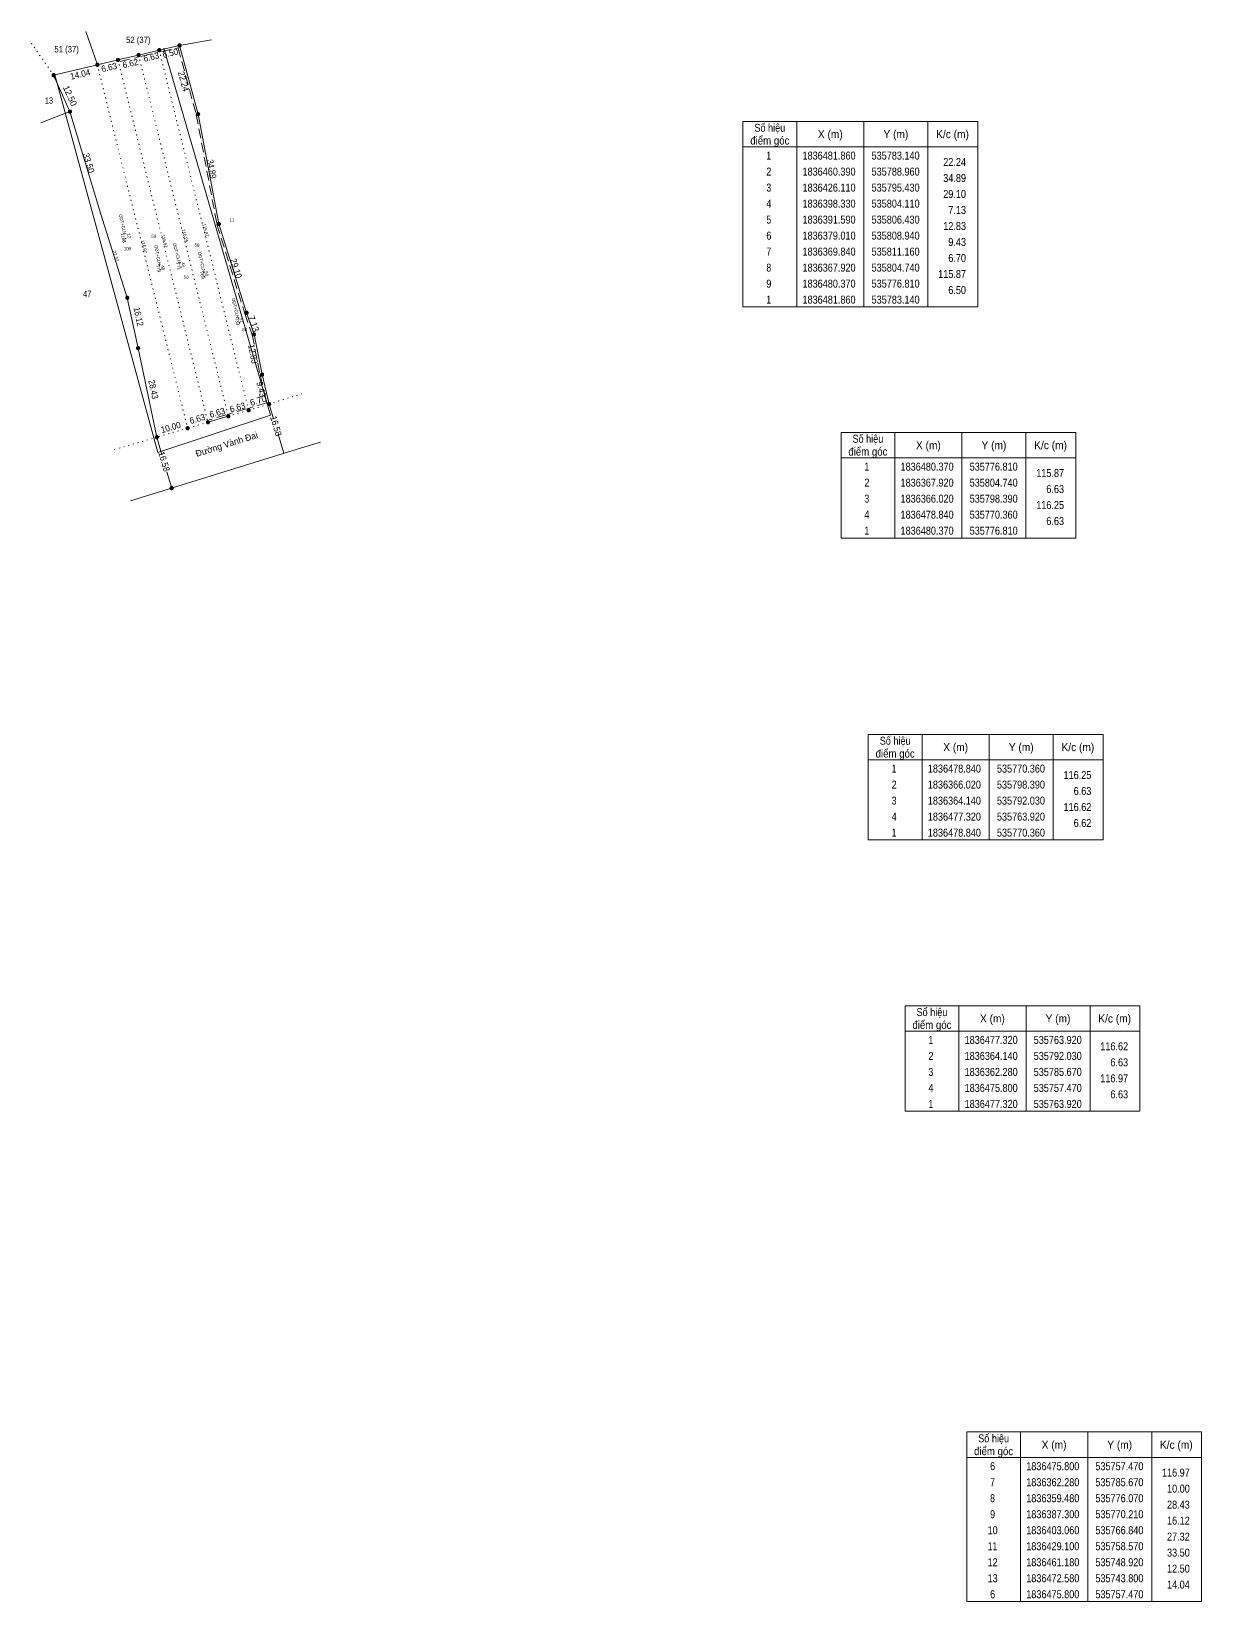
# Model space of a CAD drawing. Header units: metres. Extents: x 533112 to 536103, y 1835741 to 1836596.
# Drawn here: x 535736.9 to 536102.6, y 1835995.7 to 1836486.2 of the extents above; entities that cross this region are included whole.
import ezdxf
from ezdxf.enums import TextEntityAlignment as Align

# ---------------------------------------------------------------- set-up
doc = ezdxf.new("R2010")
doc.units = ezdxf.units.M
doc.linetypes.add('DOTTED', pattern=[1.5, 0.3, -1.2])
doc.linetypes.add('MEDIUM_DASHED', pattern=[4.5, 3, -1.5])
for name, color, linetype, lineweight in [('10', 7, 'DOTTED', 13), ('23', 7, 'Continuous', 13), ('32', 7, 'DOTTED', 13), ('40', 7, 'Continuous', 13), ('63', 7, 'MEDIUM_DASHED', 13)]:
    doc.layers.add(name, color=color, linetype=linetype, lineweight=lineweight)
doc.layers.add('51', color=7, linetype='Continuous')

msp = doc.modelspace()

# ---------------------------------------------------------------- hatches: boundary and pattern name
at = {"layer": '63'}
for points in [[(535770.86, 1836478.84, 1), (535769.86, 1836478.84, 1)], [(535777.31, 1836480.37, 1), (535776.31, 1836480.37, 1)], [(535783.64, 1836481.86, 1), (535782.64, 1836481.86, 1)], [(535757.97, 1836475.8, 1), (535756.97, 1836475.8, 1)], [(535764.42, 1836477.32, 1), (535763.42, 1836477.32, 1)], [(535744.3, 1836472.58, 1), (535743.3, 1836472.58, 1)], [(535749.42, 1836461.18, 1), (535748.42, 1836461.18, 1)], [(535789.46, 1836460.39, 1), (535788.46, 1836460.39, 1)], [(535795.93, 1836426.11, 1), (535794.93, 1836426.11, 1)], [(535767.34, 1836403.06, 1), (535766.34, 1836403.06, 1)], [(535804.61, 1836398.33, 1), (535803.61, 1836398.33, 1)], [(535806.93, 1836391.59, 1), (535805.93, 1836391.59, 1)], [(535770.71, 1836387.3, 1), (535769.71, 1836387.3, 1)], [(535809.44, 1836379.01, 1), (535808.44, 1836379.01, 1)], [(535811.66, 1836369.84, 1), (535810.66, 1836369.84, 1)], [(535798.89, 1836366.02, 1), (535797.89, 1836366.02, 1)], [(535805.24, 1836367.92, 1), (535804.24, 1836367.92, 1)], [(535786.17, 1836362.28, 1), (535785.17, 1836362.28, 1)], [(535792.53, 1836364.14, 1), (535791.53, 1836364.14, 1)], [(535776.57, 1836359.48, 1), (535775.57, 1836359.48, 1)], [(535781.21, 1836343.56, 1), (535780.21, 1836343.56, 1)]]:
    msp.add_hatch(color=256, dxfattribs=at).paths.add_polyline_path(points)

# ---------------------------------------------------------------- linework, layer by layer
at = {"layer": '10'}
for p, q in [((535736.86, 1836482.56), (535743.8, 1836472.58)), ((535770.36, 1836478.84), (535798.39, 1836366.02)), ((535776.81, 1836480.37), (535804.74, 1836367.92)), ((535757.47, 1836475.8), (535785.67, 1836362.28)), ((535763.92, 1836477.32), (535792.03, 1836364.14)), ((535766.03, 1836423.15), (535766.56, 1836420.74)), ((535776.88, 1836413.4), (535777.26, 1836411.33)), ((535783.25, 1836414.13), (535783.71, 1836412.44)), ((535790.64, 1836411.25), (535791.06, 1836409.37)), ((535801.52, 1836396.84), (535801.93, 1836395.02)), ((535811.16, 1836369.84), (535821.28, 1836373.01)), ((535785.67, 1836362.28), (535776.07, 1836359.48)), ((535792.03, 1836364.14), (535785.67, 1836362.28)), ((535776.07, 1836359.48), (535763.96, 1836355.93))]:
    msp.add_line(p, q, dxfattribs=at)
at = {"layer": '10', "linetype": 'MEDIUM_DASHED'}
for p, q in [((535771.09, 1836478.4), (535776.37, 1836479.65)), ((535777.54, 1836479.93), (535782.71, 1836481.14)), ((535764.65, 1836476.88), (535769.92, 1836478.12)), ((535797.67, 1836366.43), (535792.46, 1836364.89)), ((535804.02, 1836368.33), (535798.82, 1836366.78))]:
    msp.add_line(p, q, dxfattribs=at)
at = {"layer": '10', "linetype": 'Continuous'}
for p, q in [((535811.62, 1836366.38), (535778.23, 1836480.98)), ((535757.47, 1836475.8), (535743.8, 1836472.58)), ((535763.92, 1836477.32), (535757.47, 1836475.8)), ((535776.35, 1836354.64), (535744.17, 1836472.67))]:
    msp.add_line(p, q, dxfattribs=at)
for points in [[(535793.13, 1836483.66), (535783.14, 1836481.86), (535776.81, 1836480.37)], [(535776.81, 1836480.37), (535770.36, 1836478.84), (535763.92, 1836477.32)]]:
    msp.add_lwpolyline(points, dxfattribs=at)
at = {"layer": '10', "linetype": 'MEDIUM_DASHED'}
msp.add_lwpolyline([(535782.71, 1836481.14), (535788.37, 1836460.26), (535794.85, 1836425.96), (535803.54, 1836398.14), (535805.85, 1836391.43), (535808.35, 1836378.88), (535810.44, 1836370.25), (535805.17, 1836368.68)], dxfattribs=at)
at = {"layer": '10'}
msp.add_lwpolyline([(535798.39, 1836366.02), (535804.74, 1836367.92), (535811.16, 1836369.84)], dxfattribs=at)
at = {"layer": '23'}
msp.add_line((535811.62, 1836366.38), (535776.35, 1836354.64), dxfattribs=at)
at = {"layer": '40'}
for p, q in [((535753.91, 1836486.25), (535757.47, 1836475.8)), ((535743.8, 1836472.58), (535748.92, 1836461.18)), ((535748.92, 1836461.18), (535739.81, 1836457.69)), ((535770.21, 1836387.3), (535776.07, 1836359.48)), ((535798.39, 1836366.02), (535792.03, 1836364.14)), ((535762.78, 1836355.59), (535762.77, 1836355.63))]:
    msp.add_line(p, q, dxfattribs=at)
for points in [[(535783.14, 1836481.86), (535788.96, 1836460.39), (535795.43, 1836426.11), (535804.11, 1836398.33), (535806.43, 1836391.59), (535808.94, 1836379.01), (535811.16, 1836369.84)], [(535748.92, 1836461.18), (535758.57, 1836429.1), (535766.84, 1836403.06), (535770.21, 1836387.3)], [(535767.86, 1836339.56), (535821.28, 1836356.19), (535827.22, 1836357.96)]]:
    msp.add_lwpolyline(points, dxfattribs=at)
at = {"layer": '63', "linetype": 'Continuous'}
for p, q in [((535976.03, 1836458.15), (535976.03, 1836400.15)), ((535997.03, 1836458.15), (535997.03, 1836400.15)), ((536017.03, 1836458.15), (536017.03, 1836400.15)), ((535959.23, 1836450.15), (536032.63, 1836450.15)), ((535812.53, 1836365.25), (535811.16, 1836369.84)), ((536006.67, 1836360.97), (536006.67, 1836327.97)), ((536027.67, 1836360.97), (536027.67, 1836327.97)), ((536047.67, 1836360.97), (536047.67, 1836327.97)), ((535777.67, 1836353.98), (535776.07, 1836359.48)), ((535815.75, 1836354.47), (535813.98, 1836360.38)), ((535989.87, 1836352.97), (536063.27, 1836352.97)), ((535780.71, 1836343.56), (535779.22, 1836348.67)), ((536015.2, 1836266.63), (536015.2, 1836233.63)), ((536036.2, 1836266.63), (536036.2, 1836233.63)), ((536056.2, 1836266.63), (536056.2, 1836233.63)), ((535998.4, 1836258.63), (536071.8, 1836258.63)), ((536026.69, 1836181.86), (536026.69, 1836148.86)), ((536047.69, 1836181.86), (536047.69, 1836148.86)), ((536067.69, 1836181.86), (536067.69, 1836148.86)), ((536009.89, 1836173.86), (536083.29, 1836173.86)), ((536045.96, 1836048.68), (536045.96, 1835995.68)), ((536066.96, 1836048.68), (536066.96, 1835995.68)), ((536086.96, 1836048.68), (536086.96, 1835995.68)), ((536029.16, 1836040.68), (536102.56, 1836040.68))]:
    msp.add_line(p, q, dxfattribs=at)
for points in [[(535959.23, 1836458.15), (536032.63, 1836458.15), (536032.63, 1836400.15), (535959.23, 1836400.15)], [(535989.87, 1836360.97), (536063.27, 1836360.97), (536063.27, 1836327.97), (535989.87, 1836327.97)], [(535998.4, 1836266.63), (536071.8, 1836266.63), (536071.8, 1836233.63), (535998.4, 1836233.63)], [(536009.89, 1836181.86), (536083.29, 1836181.86), (536083.29, 1836148.86), (536009.89, 1836148.86)], [(536029.16, 1836048.68), (536102.56, 1836048.68), (536102.56, 1835995.68), (536029.16, 1835995.68)]]:
    msp.add_lwpolyline(points, close=True, dxfattribs=at)
at = {"layer": '63'}
for centre in [(535770.36, 1836478.84), (535776.81, 1836480.37), (535783.14, 1836481.86), (535783.14, 1836481.86), (535757.47, 1836475.8), (535763.92, 1836477.32), (535743.8, 1836472.58), (535748.92, 1836461.18), (535788.96, 1836460.39), (535795.43, 1836426.11), (535766.84, 1836403.06), (535804.11, 1836398.33), (535806.43, 1836391.59), (535770.21, 1836387.3), (535808.94, 1836379.01), (535811.16, 1836369.84), (535798.39, 1836366.02), (535804.74, 1836367.92), (535785.67, 1836362.28), (535792.03, 1836364.14), (535776.07, 1836359.48), (535780.71, 1836343.56)]:
    msp.add_circle(centre, 0.5, dxfattribs=at)

# ---------------------------------------------------------------- texts
at = {"layer": '10'}
for s, height, rotation, p in [('ODT+CLN', 1, 282.5, (535764.884, 1836425.893)), ('12', 1, 282.5, (535766.87, 1836422.288)), ('ODT+CLN', 1, 280.44, (535775.844, 1836416.236)), ('ODT+CLN', 1, 285.143, (535781.849, 1836416.881)), ('ODT+CLN', 1, 282.472, (535789.573, 1836414.113)), ('ODT+CLN', 0.9999, 282.886, (535800.146, 1836399.681))]:
    msp.add_text(s, height=height, rotation=rotation, dxfattribs=at).set_placement(p, align=Align.CENTER)
for s, width, p in [('11', 0.75, (535799.53, 1836426.83)), ('50', 0.85, (535775.075, 1836421.76)), ('50', 0.85, (535788.605, 1836419.03)), ('100', 0.85, (535766.86, 1836417.86)), ('50', 0.85, (535785.185, 1836408.97)), ('50', 0.85, (535803.515, 1836392.6))]:
    msp.add_text(s, height=1, dxfattribs=dict(at, width=width)).set_placement(p, align=Align.CENTER)
for s, height, rotation, width, p in [('1188', 1, 282.5, 0.9, (535765.139, 1836421.673)), ('774', 1, 280.44, 0.95, (535776.021, 1836412.016)), ('771', 1, 285.143, 0.9, (535782.352, 1836412.836)), ('769', 1, 282.472, 0.95, (535789.779, 1836409.953)), ('733', 0.9999, 282.886, 0.95, (535800.733, 1836395.541))]:
    msp.add_text(s, height=height, rotation=rotation, dxfattribs=dict(at, width=width)).set_placement(p, align=Align.CENTER)
at = {"layer": '32', "width": 0.8}
for s, p in [('13', (535742.355, 1836463.65)), ('47', (535754.285, 1836403.21))]:
    msp.add_text(s, height=2, dxfattribs=at).set_placement(p, align=Align.CENTER)
at = {"layer": '32', "width": 0.95}
for s, height, rotation, p in [('48', 1, 280.44, (535777.459, 1836412.321)), ('51', 0.9999, 282.886, (535802.015, 1836395.931))]:
    msp.add_text(s, height=height, rotation=rotation, dxfattribs=at).set_placement(p, align=Align.CENTER)
at = {"layer": '32'}
for s, rotation, p in [('49', 285.143, (535783.849, 1836413.246)), ('50', 282.472, (535791.091, 1836410.413))]:
    msp.add_text(s, height=1, rotation=rotation, dxfattribs=at).set_placement(p, align=Align.CENTER)
at = {"layer": '51', "width": 0.9}
for s, p in [('52 (37)', (535770.265, 1836482.61)), ('51 (37)', (535747.875, 1836479.68))]:
    msp.add_text(s, height=2, dxfattribs=at).set_placement(p, align=Align.CENTER)
at = {"layer": '63'}
for s, height, rotation, width, p in [('6.63', 2, 13.344, 0.95, (535774.549, 1836477.282)), ('6.50', 2, 13.246, 0.95, (535780.486, 1836478.509)), ('14.04', 2, 13.255, 0.95, (535752.336, 1836471.87)), ('6.63', 2, 13.26, 0.95, (535761.386, 1836474.047)), ('6.62', 2, 13.28, 0.95, (535768.01, 1836475.279)), ('22.24', 2, 285.167, 0.95, (535783.46, 1836470.397)), ('33.50', 2, 286.742, 0.95, (535753.824, 1836444.848)), ('34.89', 2, 280.688, 0.9, (535792.231, 1836443.065)), ('115.87', 1, 283.949, 0.9, (535790.804, 1836424.021)), ('115.87', 1, 283.949, 0.9, (535790.804, 1836424.021)), ('116.97', 1, 283.951, 0.9, (535771.594, 1836418.921)), ('116.97', 1, 283.951, 0.9, (535771.594, 1836418.921)), ('116.62', 1, 283.948, 0.9, (535778.008, 1836420.616)), ('116.62', 1, 283.948, 0.9, (535778.008, 1836420.616)), ('116.25', 1, 283.953, 0.9, (535784.405, 1836422.311)), ('116.25', 1, 283.953, 0.9, (535784.405, 1836422.311)), ('27.32', 1, 287.619, 0.95, (535762.747, 1836415.926)), ('29.10', 2, 287.352, 0.95, (535799.87, 1836411.908)), ('16.12', 2, 282.07, 0.9, (535769.391, 1836396.904)), ('12.83', 2, 281.284, 0.9, (535805.156, 1836385.281)), ('28.43', 2, 281.895, 0.9, (535774.011, 1836374.196)), ('9.43', 2, 283.609, 0.95, (535807.714, 1836374.19)), ('6.63', 2, 16.658, 0.95, (535801.568, 1836367.835)), ('6.63', 2, 16.302, 0.95, (535788.999, 1836364.249)), ('6.63', 2, 16.468, 0.95, (535795.222, 1836366.177)), ('16.58', 2, 286.249, 0.95, (535812.335, 1836362.695)), ('10.00', 2, 16.26, 0.95, (535780.7, 1836361.595)), ('16.58', 2, 286.249, 0.95, (535777.385, 1836351.575))]:
    msp.add_text(s, height=height, rotation=rotation, dxfattribs=dict(at, width=width)).set_placement(p, align=Align.CENTER)
for s, rotation, p in [('12.50', 294.186, (535748.012, 1836465.735)), ('7.13', 288.994, (535805.376, 1836394.64)), ('6.70', 16.65, (535808.018, 1836369.929)), ('Đường Vành Đai', 17.292, (535798.168, 1836356.315))]:
    msp.add_text(s, height=2, rotation=rotation, dxfattribs=at).set_placement(p, align=Align.CENTER)
for s, width, p in [('điểm góc', 0.9, (535967.63, 1836450.9)), ('Số hiệu', 0.85, (535967.63, 1836454.9)), ('X (m)', 0.95, (535986.53, 1836452.9)), ('Y (m)', 0.95, (536007.025, 1836452.9)), ('K/c (m)', 0.95, (536024.73, 1836452.9)), (' 1', 0.75, (535966.925, 1836446.2)), ('1836481.860', 0.85, (535986.13, 1836446.2)), ('535783.140', 0.85, (536006.935, 1836446.2)), (' 2', 0.85, (535966.93, 1836441.2)), ('1836460.390', 0.85, (535986.13, 1836441.2)), ('535788.960', 0.85, (536006.935, 1836441.2)), (' 3', 0.8, (535966.93, 1836436.2)), ('1836426.110', 0.85, (535986.13, 1836436.2)), ('535795.430', 0.85, (536006.935, 1836436.2)), (' 4', 0.85, (535966.925, 1836431.2)), ('1836398.330', 0.85, (535986.13, 1836431.2)), ('535804.110', 0.85, (536006.935, 1836431.2)), (' 5', 0.8, (535966.93, 1836426.2)), ('1836391.590', 0.85, (535986.13, 1836426.2)), ('535806.430', 0.85, (536006.935, 1836426.2)), (' 6', 0.85, (535966.93, 1836421.2)), ('1836379.010', 0.85, (535986.13, 1836421.2)), ('535808.940', 0.85, (536006.935, 1836421.2)), (' 7', 0.8, (535966.93, 1836416.2)), ('1836369.840', 0.85, (535986.13, 1836416.2)), ('535811.160', 0.85, (536006.935, 1836416.2)), (' 8', 0.8, (535966.93, 1836411.2)), ('1836367.920', 0.85, (535986.13, 1836411.2)), ('535804.740', 0.85, (536006.935, 1836411.2)), (' 9', 0.85, (535966.925, 1836406.2)), ('1836480.370', 0.85, (535986.13, 1836406.2)), ('535776.810', 0.85, (536006.935, 1836406.2)), (' 1', 0.75, (535966.925, 1836401.2)), ('1836481.860', 0.85, (535986.13, 1836401.2)), ('535783.140', 0.85, (536006.935, 1836401.2)), ('Số hiệu', 0.85, (535998.27, 1836357.72)), ('điểm góc', 0.9, (535998.27, 1836353.72)), ('X (m)', 0.95, (536017.17, 1836355.72)), ('Y (m)', 0.95, (536037.665, 1836355.72)), ('K/c (m)', 0.95, (536055.37, 1836355.72)), (' 1', 0.75, (535997.565, 1836349.02)), ('1836480.370', 0.85, (536016.77, 1836349.02)), ('535776.810', 0.85, (536037.575, 1836349.02)), (' 2', 0.85, (535997.57, 1836344.02)), ('1836367.920', 0.85, (536016.77, 1836344.02)), ('535804.740', 0.85, (536037.575, 1836344.02)), (' 3', 0.8, (535997.57, 1836339.02)), ('1836366.020', 0.85, (536016.77, 1836339.02)), ('535798.390', 0.85, (536037.575, 1836339.02)), (' 4', 0.85, (535997.565, 1836334.02)), ('1836478.840', 0.85, (536016.77, 1836334.02)), ('535770.360', 0.85, (536037.575, 1836334.02)), (' 1', 0.75, (535997.565, 1836329.02)), ('1836480.370', 0.85, (536016.77, 1836329.02)), ('535776.810', 0.85, (536037.575, 1836329.02)), ('Số hiệu', 0.85, (536006.8, 1836263.38)), ('X (m)', 0.95, (536025.7, 1836261.38)), ('Y (m)', 0.95, (536046.195, 1836261.38)), ('K/c (m)', 0.95, (536063.9, 1836261.38)), ('điểm góc', 0.9, (536006.8, 1836259.38)), (' 1', 0.75, (536006.095, 1836254.68)), ('1836478.840', 0.85, (536025.3, 1836254.68)), ('535770.360', 0.85, (536046.105, 1836254.68)), (' 2', 0.85, (536006.1, 1836249.68)), ('1836366.020', 0.85, (536025.3, 1836249.68)), ('535798.390', 0.85, (536046.105, 1836249.68)), (' 3', 0.8, (536006.1, 1836244.68)), ('1836364.140', 0.85, (536025.3, 1836244.68)), ('535792.030', 0.85, (536046.105, 1836244.68)), (' 4', 0.85, (536006.095, 1836239.68)), ('1836477.320', 0.85, (536025.3, 1836239.68)), ('535763.920', 0.85, (536046.105, 1836239.68)), (' 1', 0.75, (536006.095, 1836234.68)), ('1836478.840', 0.85, (536025.3, 1836234.68)), ('535770.360', 0.85, (536046.105, 1836234.68)), ('Số hiệu', 0.85, (536018.29, 1836178.61)), ('X (m)', 0.95, (536037.19, 1836176.61)), ('Y (m)', 0.95, (536057.685, 1836176.61)), ('K/c (m)', 0.95, (536075.39, 1836176.61)), ('điểm góc', 0.9, (536018.29, 1836174.61)), (' 1', 0.75, (536017.585, 1836169.91)), ('1836477.320', 0.85, (536036.79, 1836169.91)), ('535763.920', 0.85, (536057.595, 1836169.91)), (' 2', 0.85, (536017.59, 1836164.91)), ('1836364.140', 0.85, (536036.79, 1836164.91)), ('535792.030', 0.85, (536057.595, 1836164.91)), (' 3', 0.8, (536017.59, 1836159.91)), ('1836362.280', 0.85, (536036.79, 1836159.91)), ('535785.670', 0.85, (536057.595, 1836159.91)), (' 4', 0.85, (536017.585, 1836154.91)), ('1836475.800', 0.85, (536036.79, 1836154.91)), ('535757.470', 0.85, (536057.595, 1836154.91)), (' 1', 0.75, (536017.585, 1836149.91)), ('1836477.320', 0.85, (536036.79, 1836149.91)), ('535763.920', 0.85, (536057.595, 1836149.91)), ('Số hiệu', 0.85, (536037.56, 1836045.43)), ('điểm góc', 0.9, (536037.56, 1836041.43)), ('X (m)', 0.95, (536056.46, 1836043.43)), ('Y (m)', 0.95, (536076.955, 1836043.43)), ('K/c (m)', 0.95, (536094.66, 1836043.43)), (' 6', 0.85, (536036.86, 1836036.73)), ('1836475.800', 0.85, (536056.06, 1836036.73)), ('535757.470', 0.85, (536076.865, 1836036.73)), (' 7', 0.8, (536036.86, 1836031.73)), ('1836362.280', 0.85, (536056.06, 1836031.73)), ('535785.670', 0.85, (536076.865, 1836031.73)), (' 8', 0.8, (536036.86, 1836026.73)), ('1836359.480', 0.85, (536056.06, 1836026.73)), ('535776.070', 0.85, (536076.865, 1836026.73)), (' 9', 0.85, (536036.855, 1836021.73)), ('1836387.300', 0.85, (536056.06, 1836021.73)), ('535770.210', 0.85, (536076.865, 1836021.73)), (' 10', 0.85, (536036.855, 1836016.73)), ('1836403.060', 0.85, (536056.06, 1836016.73)), ('535766.840', 0.85, (536076.865, 1836016.73)), (' 11', 0.8, (536036.855, 1836011.73)), ('1836429.100', 0.85, (536056.06, 1836011.73)), ('535758.570', 0.85, (536076.865, 1836011.73)), (' 12', 0.85, (536036.86, 1836006.73)), ('1836461.180', 0.85, (536056.06, 1836006.73)), ('535748.920', 0.85, (536076.865, 1836006.73)), (' 13', 0.85, (536036.86, 1836001.73)), ('1836472.580', 0.85, (536056.06, 1836001.73)), ('535743.800', 0.85, (536076.865, 1836001.73)), (' 6', 0.85, (536036.86, 1835996.73)), ('1836475.800', 0.85, (536056.06, 1835996.73)), ('535757.470', 0.85, (536076.865, 1835996.73))]:
    msp.add_text(s, height=2.5, dxfattribs=dict(at, width=width)).set_placement(p, align=Align.CENTER)
at = {"layer": '63', "width": 0.85}
for s, p in [('22.24', (536028.93, 1836444.2)), ('34.89', (536028.93, 1836439.2)), ('29.10', (536028.93, 1836434.2)), ('7.13', (536028.93, 1836429.2)), ('12.83', (536028.93, 1836424.2)), ('9.43', (536028.93, 1836419.2)), ('6.70', (536028.93, 1836414.2)), ('115.87', (536028.93, 1836409.2)), ('6.50', (536028.93, 1836404.2)), ('115.87', (536059.57, 1836347.02)), ('6.63', (536059.57, 1836342.02)), ('116.25', (536059.57, 1836337.02)), ('6.63', (536059.57, 1836332.02)), ('116.25', (536068.1, 1836252.68)), ('6.63', (536068.1, 1836247.68)), ('116.62', (536068.1, 1836242.68)), ('6.62', (536068.1, 1836237.68)), ('116.62', (536079.59, 1836167.91)), ('6.63', (536079.59, 1836162.91)), ('116.97', (536079.59, 1836157.91)), ('6.63', (536079.59, 1836152.91)), ('116.97', (536098.86, 1836034.73)), ('10.00', (536098.86, 1836029.73)), ('28.43', (536098.86, 1836024.73)), ('16.12', (536098.86, 1836019.73)), ('27.32', (536098.86, 1836014.73)), ('33.50', (536098.86, 1836009.73)), ('12.50', (536098.86, 1836004.73)), ('14.04', (536098.86, 1835999.73))]:
    msp.add_text(s, height=2.5, dxfattribs=at).set_placement(p, align=Align.RIGHT)

doc.saveas('drawing.dxf')
